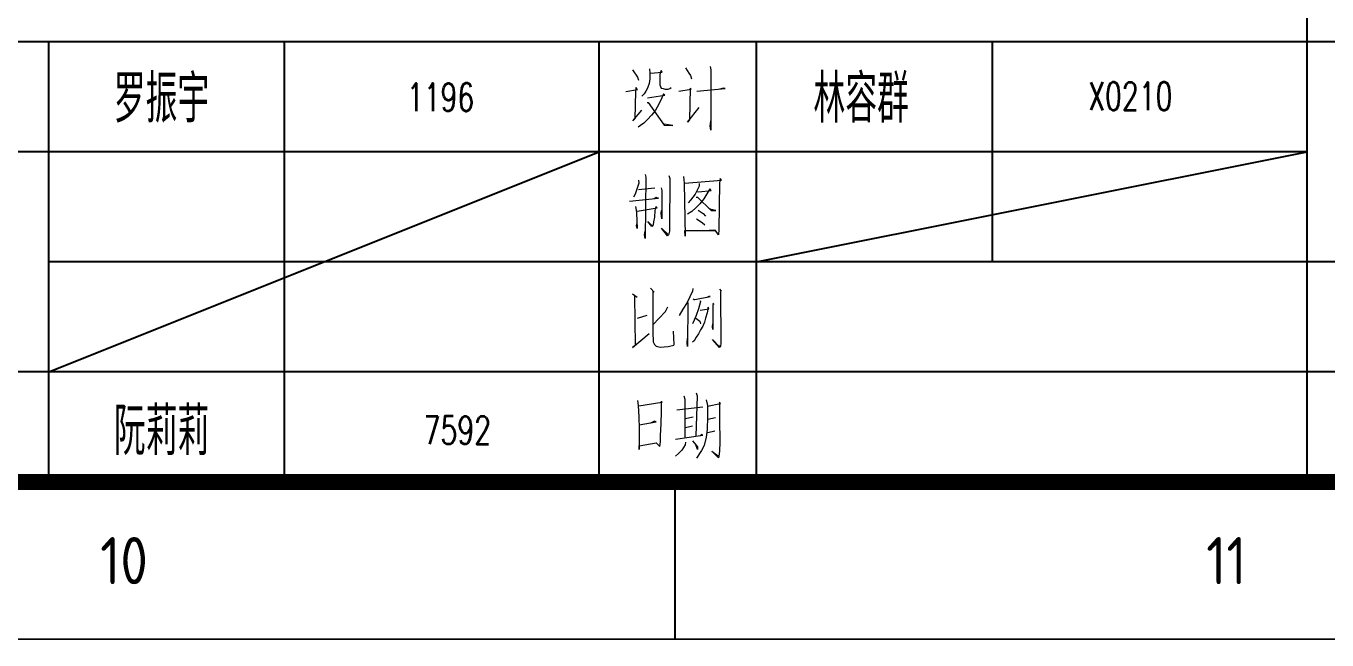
# Model space of a CAD drawing. Extents: x 175045 to 467920, y -30962 to 28493.
# Drawn here: x 449751 to 458022, y -30937 to -27030 of the extents above; entities that cross this region are included whole.
import ezdxf
from ezdxf.enums import TextEntityAlignment as Align

# ---------------------------------------------------------------- set-up
doc = ezdxf.new("R2010")
doc.units = 0
doc.header["$LTSCALE"] = 1000
doc.header["$MEASUREMENT"] = 0
doc.layers.add('PUB_TEXT', color=7, linetype='Continuous')
doc.styles.add('HZ', font='geditxt.shx', dxfattribs={"width": 0.7, "bigfont": 'dxt.shx'})
doc.styles.get("Standard").update_dxf_attribs({"font": 'GBENOR', "bigfont": 'GBCBIG'})

# ---------------------------------------------------------------- blocks, each defined once
blk = doc.blocks.new('GEDI_WK_A1')
at = {"color": 3}
blk.add_line((700.833, 0), (700.833, 10), dxfattribs=at)
for points, const_width in [([(0, 0), (841, 0), (841, 594), (0, 594)], 0.1), ([(25, 10), (831, 10), (831, 584), (25, 584)], 1)]:
    blk.add_lwpolyline(points, close=True, dxfattribs=dict(at, const_width=const_width))
for s, p in [('10', (665.792, 5)), ('11', (735.875, 5))]:
    blk.add_text(s, height=3, dxfattribs=at).set_placement(p, align=Align.MIDDLE)

msp = doc.modelspace()

# ---------------------------------------------------------------- linework, layer by layer
at = {"color": 2}
for p, q in [((457895.4, -29931.7), (457895.4, -25931.7)), ((466895.4, -27131.7), (448895.4, -27131.7)), ((449895.4, -29931.7), (449895.4, -27131.7)), ((451395.4, -29931.7), (451395.4, -27131.7)), ((453395.4, -29931.7), (453395.4, -27131.7)), ((454395.4, -29931.7), (454395.4, -27131.7)), ((455895.4, -28531.7), (455895.4, -27131.7)), ((457895.4, -27831.7), (448895.4, -27831.7)), ((466895.4, -28531.7), (449895.4, -28531.7)), ((466895.4, -29231.7), (448895.4, -29231.7))]:
    msp.add_line(p, q, dxfattribs=at)
at = {"color": 1}
for p, q in [((449895.4, -29231.7), (453395.4, -27831.7)), ((454395.4, -28531.7), (457895.4, -27831.7))]:
    msp.add_line(p, q, dxfattribs=at)
at = {"color": 7}
msp.add_line((466895.4, -29931.7), (448895.4, -29931.7), dxfattribs=at)
at = {"color": 7, "lineweight": 0}
for points in [[(454101.7, -27287.2), (454104.9, -27310), (454104.9, -27693.5), (454101.7, -27667.6), (454104.9, -27634.6)], [(453606.1, -27310), (453639.8, -27356.3), (453645.3, -27375.9)], [(453714.3, -27303.7), (453717.5, -27332.7), (453717.5, -27365.7), (453712, -27395.5), (453703.4, -27425.3), (453692.4, -27444.9), (453681.4, -27461.3), (453667.3, -27477)], [(453720.6, -27329.6), (453795.1, -27323.3), (453789.6, -27313.1), (453781.8, -27339.8), (453781.8, -27362.5), (453781.8, -27382.1), (453781.8, -27404.9), (453784.1, -27415.1), (453789.6, -27425.3), (453801.4, -27428.4), (453814.7, -27431.5), (453834.3, -27431.5), (453845.3, -27428.4), (453853.9, -27421.3)], [(453943.3, -27296.7), (453965.3, -27329.6), (453976.3, -27346.1), (453981.8, -27365.7)], [(453564.6, -27448), (453639.8, -27434.7), (453628.1, -27421.3), (453625.7, -27448), (453622.6, -27621.3), (453608.5, -27634.6), (453667.3, -27565.6)], [(453901, -27444.9), (453979.4, -27431.5), (453973.9, -27425.3), (453968.4, -27628.4), (453956.7, -27641.7), (454031.9, -27549.2)], [(454015.5, -27444.9), (454196.6, -27428.4), (454185.6, -27425.3), (454162.9, -27431.5)], [(453703.4, -27487.2), (453812.4, -27470.7), (453803.7, -27461.3), (453792.8, -27487.2), (453778.6, -27520.2), (453764.5, -27546), (453751.2, -27569.6), (453728.5, -27598.6), (453703.4, -27625.2), (453678.3, -27648), (453658.7, -27664.4), (453642.2, -27673.9)], [(453701, -27517), (453706.5, -27517), (453809.2, -27661.3), (453862.6, -27664.4), (453809.2, -27654.3), (453795.1, -27641.7)], [(453644.4, -28010.8), (453646.8, -28030.4), (453624.8, -28099.4), (453613, -28119)], [(453688.3, -27974.7), (453691.5, -27991.2), (453688.3, -28381.7), (453682.8, -28359), (453688.3, -28335.5)], [(453838.9, -27981.8), (453844.4, -28001.4), (453842, -28315.9), (453842, -28335.5), (453838.9, -28351.9), (453836.5, -28359), (453830.3, -28365.3), (453791.8, -28315.9), (453836.5, -28359)], [(453930.6, -27988.1), (453936.1, -28030.4), (453942.4, -28368.4), (453939.3, -28332.3), (454136.9, -28332.3), (454122.8, -28329.2), (454095.3, -28332.3)], [(453939.3, -28030.4), (454173, -28010.8), (454165.1, -28001.4), (454159.6, -28030.4), (454156.5, -28326), (454154.1, -28359), (454134.5, -28332.3)], [(454031, -28033.5), (454031, -28050), (454005.9, -28099.4), (453975.3, -28138.6), (453961.2, -28155.1)], [(453644.4, -28069.6), (453749.5, -28060.2)], [(453788.7, -28060.2), (453794.2, -28076.7), (453794.2, -28257), (453788.7, -28224.1), (453791.8, -28204.5)], [(454016.9, -28082.9), (454028.7, -28086.1), (454106.3, -28076.7), (454097.7, -28066.5), (454061.6, -28129.2), (454034.1, -28162.1), (454009.1, -28188), (453984, -28210.8), (453955.7, -28227.2)], [(454011.4, -28119), (454020, -28119), (454106.3, -28204.5), (454136.9, -28204.5), (454106.3, -28198.2), (454092.2, -28191.2)], [(453587.9, -28145.7), (453772.2, -28126.1), (453769.1, -28126.1), (453758.1, -28122.2), (453744, -28129.2)], [(453627.1, -28177.8), (453632.6, -28213.9), (453632.6, -28221), (453635.8, -28319), (453632.6, -28299.4), (453635.8, -28282.9)], [(453635.8, -28207.6), (453763.6, -28188), (453755.8, -28177.8), (453749.5, -28204.5), (453747.1, -28246.8), (453741.6, -28276.6), (453738.5, -28296.2), (453730.7, -28306.4), (453705.6, -28273.5), (453733, -28302.5)], [(454025.5, -28201.4), (454056.1, -28224.1), (454070.2, -28240.6)], [(454014.5, -28257), (454050.6, -28279.8), (454067.1, -28296.2)], [(453722.3, -28699.3), (453745, -28722.8), (453736.4, -28715.7), (453736.4, -28784.7), (453736.4, -28853.7), (453736.4, -28915.7), (453736.4, -28962), (453736.4, -28965.1), (453736.4, -28978.4), (453738.7, -29040.4), (453747.4, -29056.9), (453758.3, -29067), (453783.4, -29073.3), (453833.6, -29070.2), (453869.7, -29060), (453872.8, -29056.9), (453867.3, -28972.2)], [(453607.8, -28735.3), (453636, -28754.9), (453619.5, -28748.7), (453625, -29063.9), (453607.8, -29076.5), (453713.6, -28987.8)], [(453989.9, -28701.1), (453987.6, -28717.6), (453953.8, -28789.7), (453926.4, -28832.9), (453903.7, -28872.1)], [(454037.8, -28777.2), (454040.1, -28783.5), (454026, -28829.7), (454012.7, -28872.1), (453998.5, -28901.9), (453987.6, -28924.6)], [(453993.1, -28767), (453998.5, -28770.1), (454004, -28770.1), (454101.3, -28750.5), (454093.4, -28750.5), (454079.3, -28756.8)], [(454160.1, -28705), (454171.1, -28717.6), (454165.6, -28720.7), (454168.7, -29046.2), (454168.7, -29049.3), (454165.6, -29068.9), (454160.1, -29075.2), (454115.4, -29025.8), (454160.1, -29072), (454165.6, -29058.7)], [(453736.4, -28932.2), (453817.1, -28847.5), (453831.3, -28817.7)], [(453959.3, -28789.7), (453957, -29068.9), (453953.8, -29049.3), (453953.8, -29046.2), (453957, -29016.4)], [(454037.8, -28839.1), (454093.4, -28829.7), (454087.9, -28819.5), (454081.7, -28855.6), (454070.7, -28888.5), (454065.2, -28914.4), (454054.2, -28941.1), (454040.1, -28963.8), (454026, -28989.7), (454012.7, -29010.1), (453998.5, -29032.8), (453987.6, -29042.2)], [(454118.5, -28793.7), (454124, -28799.9), (454118.5, -28803.1), (454118.5, -28960.7), (454115.4, -28944.2), (454118.5, -28924.6)], [(453639.1, -28889.8), (453700.3, -28870.2)], [(454009.5, -28888.5), (454034.6, -28908.2), (454040.1, -28924.6)], [(453637.9, -29413), (453643.4, -29445.9), (453646.5, -29518), (453648.9, -29593.3), (453648.9, -29603.5), (453648.9, -29656.1), (453648.9, -29725.1), (453648.9, -29701.5), (453757.9, -29681.9), (453779.8, -29705.5), (453785.3, -29675.7), (453785.3, -29636.5), (453788.5, -29561.2), (453790.8, -29482), (453790.8, -29416.9), (453794, -29426.3), (453646.5, -29449)], [(453933.9, -29383.9), (453939.4, -29403.6), (453939.4, -29649)], [(454011.5, -29364.3), (454017.8, -29383.9), (454009.1, -29639.6)], [(454075.8, -29409.8), (454084.4, -29445.9), (454084.4, -29518), (454081.3, -29597.2), (454075.8, -29645.9), (454061.7, -29698.4), (454045.2, -29731.3), (454014.6, -29780.7)], [(454084.4, -29449), (454167.6, -29432.6), (454159.7, -29423.2), (454159.7, -29525.1), (454159.7, -29531.4), (454162.1, -29678.8), (454159.7, -29734.5), (454156.6, -29767.4), (454154.2, -29777.6), (454111.9, -29734.5), (454151.1, -29764.3)], [(453889.2, -29472.6), (454053.8, -29453)], [(453942.5, -29528.2), (453992.7, -29518)], [(454086.8, -29531.4), (454134.6, -29521.2)], [(453648.9, -29567.4), (453757.9, -29547.8), (453746.1, -29544.7), (453721.8, -29557.3)], [(453944.8, -29583.9), (453989.5, -29573.7)], [(454081.3, -29616.9), (454086.8, -29616.9), (454131.5, -29606.7)], [(453881.3, -29659.2), (454053.8, -29633.3), (454045.2, -29629.4), (454034.2, -29639.6)], [(453944.8, -29678.8), (453942.5, -29695.3), (453919.7, -29728.2), (453900.1, -29751), (453881.3, -29767.4)], [(453989.5, -29669.4), (454020.1, -29708.6), (454020.1, -29725.1), (454009.1, -29695.3)]]:
    msp.add_lwpolyline(points, dxfattribs=at)

# ---------------------------------------------------------------- block references
at = {"xscale": 100, "yscale": 100, "zscale": 100}
msp.add_blockref('GEDI_WK_A1', (383795.4, -30931.7), dxfattribs=at)

# ---------------------------------------------------------------- texts
for s, p in [('334455', (454104.9, -27436.7)), ('445566', (453648.9, -29701.5))]:
    msp.add_text(s, height=0.01).set_placement(p)
at = {"layer": 'PUB_TEXT', "style": 'HZ', "width": 0.7}
for s, height, p in [('罗振宇', 304.25, (450309.1, -27645.3)), ('林容群', 304.25, (454757.6, -27645.3)), ('1196', 178.56, (452172.2, -27571.8)), ('X0210', 178.56, (456503.9, -27565.5)), ('阮莉莉', 304.25, (450309.1, -29760.8)), ('7592', 178.56, (452279.3, -29691.4))]:
    msp.add_text(s, height=height, dxfattribs=at).set_placement(p)

doc.saveas('drawing.dxf')
